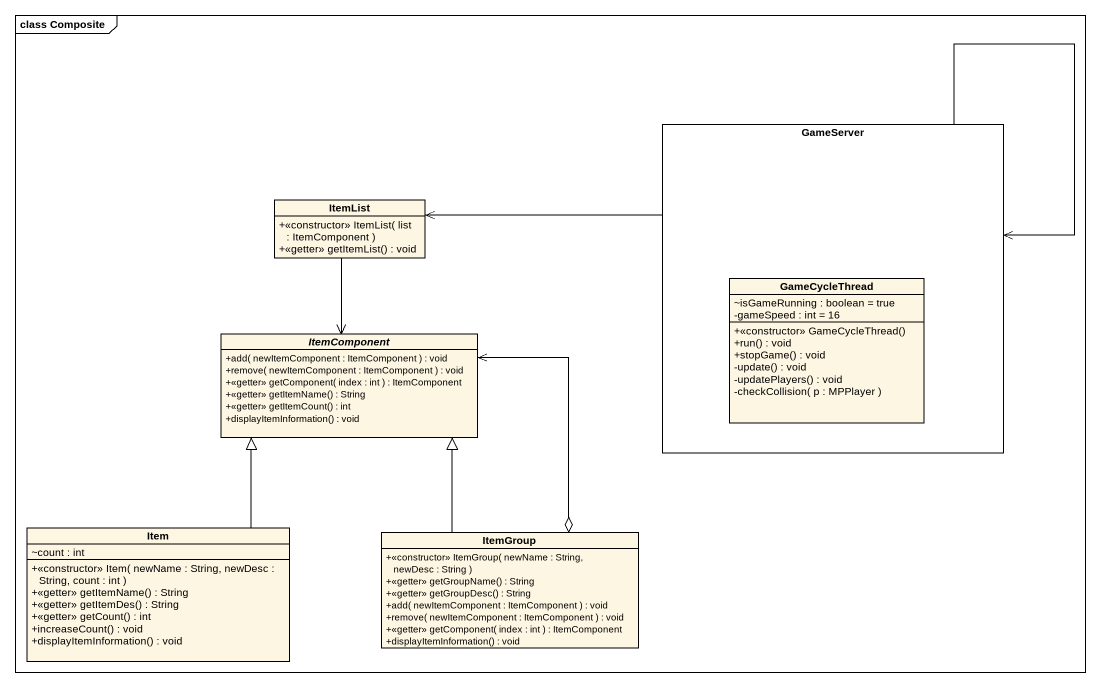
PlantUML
@startuml
mainframe class Composite
hide circle
hide empty members
skinparam classAttributeIconSize 0
rectangle GameServer {
  class GameCycleThread {
    ~isGameRunning : boolean = true
    -gameSpeed : int = 16
    +<<constructor>> GameCycleThread()
    +run() : void
    +stopGame() : void
    -update() : void
    -updatePlayers() : void
    -checkCollision( p : MPPlayer )
  }
}
class ItemList {
  +<<constructor>> ItemList( list : ItemComponent )
  +<<getter>> getItemList() : void
}
abstract class ItemComponent {
  +add( newItemComponent : ItemComponent ) : void
  +remove( newItemComponent : ItemComponent ) : void
  +<<getter>> getComponent( index : int ) : ItemComponent
  +<<getter>> getItemName() : String
  +<<getter>> getItemCount() : int
  +displayItemInformation() : void
}
class Item {
  ~count : int
  +<<constructor>> Item( newName : String, newDesc : String, count : int )
  +<<getter>> getItemName() : String
  +<<getter>> getItemDes() : String
  +<<getter>> getCount() : int
  +increaseCount() : void
  +displayItemInformation() : void
}
class ItemGroup {
  +<<constructor>> ItemGroup( newName : String, newDesc : String )
  +<<getter>> getGroupName() : String
  +<<getter>> getGroupDesc() : String
  +add( newItemComponent : ItemComponent ) : void
  +remove( newItemComponent : ItemComponent ) : void
  +<<getter>> getComponent( index : int ) : ItemComponent
  +displayItemInformation() : void
}
GameServer --> GameServer
GameServer -left-> ItemList
ItemList --> ItemComponent
Item -up-|> ItemComponent
ItemGroup o-up-> ItemComponent
ItemGroup -up-|> ItemComponent
@enduml
